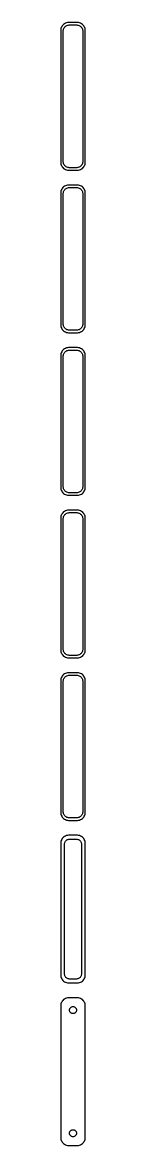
# Model space of a CAD drawing. Header units: metres. Extents: x -8 to 8, y 1440 to 2916.
# Drawn here: x -8 to 8, y 1440 to 2124 of the extents above; entities that cross this region are included whole.
import ezdxf

# ---------------------------------------------------------------- set-up
doc = ezdxf.new("R2010")
doc.units = ezdxf.units.M

msp = doc.modelspace()

# ---------------------------------------------------------------- linework, layer by layer
for p, q in [((-7.14888, 2120.84), (-7.34291, 2120.24)), ((-6.88153, 2121.41), (-7.14888, 2120.84)), ((-6.54507, 2121.94), (-6.88153, 2121.41)), ((-6.14484, 2122.42), (-6.54507, 2121.94)), ((-5.68712, 2122.85), (-6.14484, 2122.42)), ((-5.7191, 2119.97), (-5.50522, 2120.43)), ((-5.17912, 2123.22), (-5.68712, 2122.85)), ((-5.50522, 2120.43), (-5.23605, 2120.85)), ((-5.23605, 2120.85), (-4.91586, 2121.24)), ((-4.62889, 2123.52), (-5.17912, 2123.22)), ((-4.91586, 2121.24), (-4.54968, 2121.58)), ((-4.04507, 2123.76), (-4.62889, 2123.52)), ((-4.54968, 2121.58), (-4.1433, 2121.88)), ((-4.1433, 2121.88), (-3.70311, 2122.12)), ((-3.4369, 2123.91), (-4.04507, 2123.76)), ((-3.70311, 2122.12), (-3.23605, 2122.3)), ((-2.81395, 2123.99), (-3.4369, 2123.91)), ((-3.23605, 2122.3), (-2.74951, 2122.43)), ((2.81395, 2123.99), (-2.81395, 2123.99)), ((-2.74951, 2122.43), (-2.25116, 2122.49)), ((-2.25116, 2122.49), (2.25116, 2122.49)), ((2.25116, 2122.49), (2.74951, 2122.43)), ((2.74951, 2122.43), (3.23605, 2122.3)), ((3.4369, 2123.91), (2.81395, 2123.99)), ((3.23605, 2122.3), (3.70311, 2122.12)), ((4.04507, 2123.76), (3.4369, 2123.91)), ((3.70311, 2122.12), (4.1433, 2121.88)), ((4.62889, 2123.52), (4.04507, 2123.76)), ((4.1433, 2121.88), (4.54968, 2121.58)), ((4.54968, 2121.58), (4.91586, 2121.24)), ((5.17912, 2123.22), (4.62889, 2123.52)), ((4.91586, 2121.24), (5.23605, 2120.85)), ((5.68712, 2122.85), (5.17912, 2123.22)), ((5.23605, 2120.85), (5.50522, 2120.43)), ((5.50522, 2120.43), (5.7191, 2119.97)), ((6.14484, 2122.42), (5.68712, 2122.85)), ((6.54507, 2121.94), (6.14484, 2122.42)), ((6.88153, 2121.41), (6.54507, 2121.94)), ((7.14888, 2120.84), (6.88153, 2121.41)), ((7.34291, 2120.24), (7.14888, 2120.84)), ((-7.46057, 2119.63), (-7.5, 2119)), ((-7.5, 2119), (-7.5, 2039)), ((-7.34291, 2120.24), (-7.46057, 2119.63)), ((-6, 2118.5), (-5.96844, 2119)), ((-6, 2039.5), (-6, 2118.5)), ((-5.96844, 2119), (-5.87433, 2119.49)), ((-5.87433, 2119.49), (-5.7191, 2119.97)), ((5.7191, 2119.97), (5.87433, 2119.49)), ((5.87433, 2119.49), (5.96844, 2119)), ((5.96844, 2119), (6, 2118.5)), ((6, 2118.5), (6, 2039.5)), ((7.46057, 2119.63), (7.34291, 2120.24)), ((7.5, 2119), (7.46057, 2119.63)), ((7.5, 2039), (7.5, 2119)), ((-7.5, 2039), (-7.46057, 2038.37)), ((-7.46057, 2038.37), (-7.34291, 2037.76)), ((-5.96844, 2039), (-6, 2039.5)), ((-5.87433, 2038.51), (-5.96844, 2039)), ((-5.7191, 2038.03), (-5.87433, 2038.51)), ((5.87433, 2038.51), (5.7191, 2038.03)), ((5.96844, 2039), (5.87433, 2038.51)), ((6, 2039.5), (5.96844, 2039)), ((7.34291, 2037.76), (7.46057, 2038.37)), ((7.46057, 2038.37), (7.5, 2039)), ((-7.34291, 2037.76), (-7.14888, 2037.16)), ((-7.14888, 2037.16), (-6.88153, 2036.59)), ((-6.88153, 2036.59), (-6.54507, 2036.06)), ((-6.54507, 2036.06), (-6.14484, 2035.58)), ((-6.14484, 2035.58), (-5.68712, 2035.15)), ((-5.50522, 2037.57), (-5.7191, 2038.03)), ((-5.68712, 2035.15), (-5.17912, 2034.78)), ((-5.23605, 2037.15), (-5.50522, 2037.57)), ((-4.91586, 2036.76), (-5.23605, 2037.15)), ((-5.17912, 2034.78), (-4.62889, 2034.48)), ((-4.54968, 2036.42), (-4.91586, 2036.76)), ((-4.62889, 2034.48), (-4.04507, 2034.24)), ((-4.1433, 2036.12), (-4.54968, 2036.42)), ((-3.70311, 2035.88), (-4.1433, 2036.12)), ((-4.04507, 2034.24), (-3.4369, 2034.09)), ((-3.23605, 2035.7), (-3.70311, 2035.88)), ((-3.4369, 2034.09), (-2.81395, 2034.01)), ((-2.74951, 2035.57), (-3.23605, 2035.7)), ((-2.81395, 2034.01), (2.81395, 2034.01)), ((-2.25116, 2035.51), (-2.74951, 2035.57)), ((2.25116, 2035.51), (-2.25116, 2035.51)), ((2.74951, 2035.57), (2.25116, 2035.51)), ((3.23605, 2035.7), (2.74951, 2035.57)), ((2.81395, 2034.01), (3.4369, 2034.09)), ((3.70311, 2035.88), (3.23605, 2035.7)), ((3.4369, 2034.09), (4.04507, 2034.24)), ((4.1433, 2036.12), (3.70311, 2035.88)), ((4.04507, 2034.24), (4.62889, 2034.48)), ((4.54968, 2036.42), (4.1433, 2036.12)), ((4.91586, 2036.76), (4.54968, 2036.42)), ((4.62889, 2034.48), (5.17912, 2034.78)), ((5.23605, 2037.15), (4.91586, 2036.76)), ((5.17912, 2034.78), (5.68712, 2035.15)), ((5.50522, 2037.57), (5.23605, 2037.15)), ((5.7191, 2038.03), (5.50522, 2037.57)), ((5.68712, 2035.15), (6.14484, 2035.58)), ((6.14484, 2035.58), (6.54507, 2036.06)), ((6.54507, 2036.06), (6.88153, 2036.59)), ((6.88153, 2036.59), (7.14888, 2037.16)), ((7.14888, 2037.16), (7.34291, 2037.76)), ((-4.04507, 2024.76), (-4.62889, 2024.52)), ((-3.4369, 2024.91), (-4.04507, 2024.76)), ((-2.81395, 2024.99), (-3.4369, 2024.91)), ((2.81395, 2024.99), (-2.81395, 2024.99)), ((3.4369, 2024.91), (2.81395, 2024.99)), ((4.04507, 2024.76), (3.4369, 2024.91)), ((4.62889, 2024.52), (4.04507, 2024.76)), ((-7.46057, 2020.63), (-7.5, 2020)), ((-7.5, 2020), (-7.5, 1940)), ((-7.34291, 2021.24), (-7.46057, 2020.63)), ((-7.14888, 2021.84), (-7.34291, 2021.24)), ((-6.88153, 2022.41), (-7.14888, 2021.84)), ((-6.54507, 2022.94), (-6.88153, 2022.41)), ((-6.14484, 2023.42), (-6.54507, 2022.94)), ((-5.68712, 2023.85), (-6.14484, 2023.42)), ((-6, 2019.5), (-5.96844, 2020)), ((-6, 1940.5), (-6, 2019.5)), ((-5.96844, 2020), (-5.87433, 2020.49)), ((-5.87433, 2020.49), (-5.7191, 2020.97)), ((-5.7191, 2020.97), (-5.50522, 2021.43)), ((-5.17912, 2024.22), (-5.68712, 2023.85)), ((-5.50522, 2021.43), (-5.23605, 2021.85)), ((-5.23605, 2021.85), (-4.91586, 2022.24)), ((-4.62889, 2024.52), (-5.17912, 2024.22)), ((-4.91586, 2022.24), (-4.54968, 2022.58)), ((-4.54968, 2022.58), (-4.1433, 2022.88)), ((-4.1433, 2022.88), (-3.70311, 2023.12)), ((-3.70311, 2023.12), (-3.23605, 2023.3)), ((-3.23605, 2023.3), (-2.74951, 2023.43)), ((-2.74951, 2023.43), (-2.25116, 2023.49)), ((-2.25116, 2023.49), (2.25116, 2023.49)), ((2.25116, 2023.49), (2.74951, 2023.43)), ((2.74951, 2023.43), (3.23605, 2023.3)), ((3.23605, 2023.3), (3.70311, 2023.12)), ((3.70311, 2023.12), (4.1433, 2022.88)), ((4.1433, 2022.88), (4.54968, 2022.58)), ((4.54968, 2022.58), (4.91586, 2022.24)), ((5.17912, 2024.22), (4.62889, 2024.52)), ((4.91586, 2022.24), (5.23605, 2021.85)), ((5.68712, 2023.85), (5.17912, 2024.22)), ((5.23605, 2021.85), (5.50522, 2021.43)), ((5.50522, 2021.43), (5.7191, 2020.97)), ((6.14484, 2023.42), (5.68712, 2023.85)), ((5.7191, 2020.97), (5.87433, 2020.49)), ((5.87433, 2020.49), (5.96844, 2020)), ((5.96844, 2020), (6, 2019.5)), ((6, 2019.5), (6, 1940.5)), ((6.54507, 2022.94), (6.14484, 2023.42)), ((6.88153, 2022.41), (6.54507, 2022.94)), ((7.14888, 2021.84), (6.88153, 2022.41)), ((7.34291, 2021.24), (7.14888, 2021.84)), ((7.46057, 2020.63), (7.34291, 2021.24)), ((7.5, 2020), (7.46057, 2020.63)), ((7.5, 1940), (7.5, 2020)), ((-7.5, 1940), (-7.46057, 1939.37)), ((-7.46057, 1939.37), (-7.34291, 1938.76)), ((-7.34291, 1938.76), (-7.14888, 1938.16)), ((-7.14888, 1938.16), (-6.88153, 1937.59)), ((-6.88153, 1937.59), (-6.54507, 1937.06)), ((-6.54507, 1937.06), (-6.14484, 1936.58)), ((-6.14484, 1936.58), (-5.68712, 1936.15)), ((-5.96844, 1940), (-6, 1940.5)), ((-5.87433, 1939.51), (-5.96844, 1940)), ((-5.7191, 1939.03), (-5.87433, 1939.51)), ((-5.50522, 1938.57), (-5.7191, 1939.03)), ((-5.68712, 1936.15), (-5.17912, 1935.78)), ((-5.23605, 1938.15), (-5.50522, 1938.57)), ((-4.91586, 1937.76), (-5.23605, 1938.15)), ((-5.17912, 1935.78), (-4.62889, 1935.48)), ((-4.54968, 1937.42), (-4.91586, 1937.76)), ((-4.1433, 1937.12), (-4.54968, 1937.42)), ((-3.70311, 1936.88), (-4.1433, 1937.12)), ((-3.23605, 1936.7), (-3.70311, 1936.88)), ((-2.74951, 1936.57), (-3.23605, 1936.7)), ((-2.25116, 1936.51), (-2.74951, 1936.57)), ((2.25116, 1936.51), (-2.25116, 1936.51)), ((2.74951, 1936.57), (2.25116, 1936.51)), ((3.23605, 1936.7), (2.74951, 1936.57)), ((3.70311, 1936.88), (3.23605, 1936.7)), ((4.1433, 1937.12), (3.70311, 1936.88)), ((4.54968, 1937.42), (4.1433, 1937.12)), ((4.91586, 1937.76), (4.54968, 1937.42)), ((4.62889, 1935.48), (5.17912, 1935.78)), ((5.23605, 1938.15), (4.91586, 1937.76)), ((5.17912, 1935.78), (5.68712, 1936.15)), ((5.50522, 1938.57), (5.23605, 1938.15)), ((5.7191, 1939.03), (5.50522, 1938.57)), ((5.68712, 1936.15), (6.14484, 1936.58)), ((5.87433, 1939.51), (5.7191, 1939.03)), ((5.96844, 1940), (5.87433, 1939.51)), ((6, 1940.5), (5.96844, 1940)), ((6.14484, 1936.58), (6.54507, 1937.06)), ((6.54507, 1937.06), (6.88153, 1937.59)), ((6.88153, 1937.59), (7.14888, 1938.16)), ((7.14888, 1938.16), (7.34291, 1938.76)), ((7.34291, 1938.76), (7.46057, 1939.37)), ((7.46057, 1939.37), (7.5, 1940)), ((-4.62889, 1935.48), (-4.04507, 1935.24)), ((-4.04507, 1935.24), (-3.4369, 1935.09)), ((-3.4369, 1935.09), (-2.81395, 1935.01)), ((-2.81395, 1935.01), (2.81395, 1935.01)), ((2.81395, 1935.01), (3.4369, 1935.09)), ((3.4369, 1935.09), (4.04507, 1935.24)), ((4.04507, 1935.24), (4.62889, 1935.48)), ((-7.34291, 1922.24), (-7.46057, 1921.63)), ((-7.14888, 1922.84), (-7.34291, 1922.24)), ((-6.88153, 1923.41), (-7.14888, 1922.84)), ((-6.54507, 1923.94), (-6.88153, 1923.41)), ((-6.14484, 1924.42), (-6.54507, 1923.94)), ((-5.68712, 1924.85), (-6.14484, 1924.42)), ((-5.7191, 1921.97), (-5.50522, 1922.43)), ((-5.17912, 1925.22), (-5.68712, 1924.85)), ((-5.50522, 1922.43), (-5.23605, 1922.85)), ((-5.23605, 1922.85), (-4.91586, 1923.24)), ((-4.62889, 1925.52), (-5.17912, 1925.22)), ((-4.91586, 1923.24), (-4.54968, 1923.58)), ((-4.04507, 1925.76), (-4.62889, 1925.52)), ((-4.54968, 1923.58), (-4.1433, 1923.88)), ((-4.1433, 1923.88), (-3.70311, 1924.12)), ((-3.4369, 1925.91), (-4.04507, 1925.76)), ((-3.70311, 1924.12), (-3.23605, 1924.3)), ((-2.81395, 1925.99), (-3.4369, 1925.91)), ((-3.23605, 1924.3), (-2.74951, 1924.43)), ((2.81395, 1925.99), (-2.81395, 1925.99)), ((-2.74951, 1924.43), (-2.25116, 1924.49)), ((-2.25116, 1924.49), (2.25116, 1924.49)), ((2.25116, 1924.49), (2.74951, 1924.43)), ((2.74951, 1924.43), (3.23605, 1924.3)), ((3.4369, 1925.91), (2.81395, 1925.99)), ((3.23605, 1924.3), (3.70311, 1924.12)), ((4.04507, 1925.76), (3.4369, 1925.91)), ((3.70311, 1924.12), (4.1433, 1923.88)), ((4.62889, 1925.52), (4.04507, 1925.76)), ((4.1433, 1923.88), (4.54968, 1923.58)), ((4.54968, 1923.58), (4.91586, 1923.24)), ((5.17912, 1925.22), (4.62889, 1925.52)), ((4.91586, 1923.24), (5.23605, 1922.85)), ((5.68712, 1924.85), (5.17912, 1925.22)), ((5.23605, 1922.85), (5.50522, 1922.43)), ((5.50522, 1922.43), (5.7191, 1921.97)), ((6.14484, 1924.42), (5.68712, 1924.85)), ((6.54507, 1923.94), (6.14484, 1924.42)), ((6.88153, 1923.41), (6.54507, 1923.94)), ((7.14888, 1922.84), (6.88153, 1923.41)), ((7.34291, 1922.24), (7.14888, 1922.84)), ((7.46057, 1921.63), (7.34291, 1922.24)), ((-7.46057, 1921.63), (-7.5, 1921)), ((-7.5, 1921), (-7.5, 1841)), ((-6, 1920.5), (-5.96844, 1921)), ((-6, 1841.5), (-6, 1920.5)), ((-5.96844, 1921), (-5.87433, 1921.49)), ((-5.87433, 1921.49), (-5.7191, 1921.97)), ((5.7191, 1921.97), (5.87433, 1921.49)), ((5.87433, 1921.49), (5.96844, 1921)), ((5.96844, 1921), (6, 1920.5)), ((6, 1920.5), (6, 1841.5)), ((7.5, 1921), (7.46057, 1921.63)), ((7.5, 1841), (7.5, 1921)), ((-7.5, 1841), (-7.46057, 1840.37)), ((-7.46057, 1840.37), (-7.34291, 1839.76)), ((-5.96844, 1841), (-6, 1841.5)), ((-5.87433, 1840.51), (-5.96844, 1841)), ((-5.7191, 1840.03), (-5.87433, 1840.51)), ((-5.50522, 1839.57), (-5.7191, 1840.03)), ((5.7191, 1840.03), (5.50522, 1839.57)), ((5.87433, 1840.51), (5.7191, 1840.03)), ((5.96844, 1841), (5.87433, 1840.51)), ((6, 1841.5), (5.96844, 1841)), ((7.34291, 1839.76), (7.46057, 1840.37)), ((7.46057, 1840.37), (7.5, 1841)), ((-7.34291, 1839.76), (-7.14888, 1839.16)), ((-7.14888, 1839.16), (-6.88153, 1838.59)), ((-6.88153, 1838.59), (-6.54507, 1838.06)), ((-6.54507, 1838.06), (-6.14484, 1837.58)), ((-6.14484, 1837.58), (-5.68712, 1837.15)), ((-5.68712, 1837.15), (-5.17912, 1836.78)), ((-5.23605, 1839.15), (-5.50522, 1839.57)), ((-4.91586, 1838.76), (-5.23605, 1839.15)), ((-5.17912, 1836.78), (-4.62889, 1836.48)), ((-4.54968, 1838.42), (-4.91586, 1838.76)), ((-4.62889, 1836.48), (-4.04507, 1836.24)), ((-4.1433, 1838.12), (-4.54968, 1838.42)), ((-3.70311, 1837.88), (-4.1433, 1838.12)), ((-4.04507, 1836.24), (-3.4369, 1836.09)), ((-3.23605, 1837.7), (-3.70311, 1837.88)), ((-3.4369, 1836.09), (-2.81395, 1836.01)), ((-2.74951, 1837.57), (-3.23605, 1837.7)), ((-2.81395, 1836.01), (2.81395, 1836.01)), ((-2.25116, 1837.51), (-2.74951, 1837.57)), ((2.25116, 1837.51), (-2.25116, 1837.51)), ((2.74951, 1837.57), (2.25116, 1837.51)), ((3.23605, 1837.7), (2.74951, 1837.57)), ((2.81395, 1836.01), (3.4369, 1836.09)), ((3.70311, 1837.88), (3.23605, 1837.7)), ((3.4369, 1836.09), (4.04507, 1836.24)), ((4.1433, 1838.12), (3.70311, 1837.88)), ((4.04507, 1836.24), (4.62889, 1836.48)), ((4.54968, 1838.42), (4.1433, 1838.12)), ((4.91586, 1838.76), (4.54968, 1838.42)), ((4.62889, 1836.48), (5.17912, 1836.78)), ((5.23605, 1839.15), (4.91586, 1838.76)), ((5.17912, 1836.78), (5.68712, 1837.15)), ((5.50522, 1839.57), (5.23605, 1839.15)), ((5.68712, 1837.15), (6.14484, 1837.58)), ((6.14484, 1837.58), (6.54507, 1838.06)), ((6.54507, 1838.06), (6.88153, 1838.59)), ((6.88153, 1838.59), (7.14888, 1839.16)), ((7.14888, 1839.16), (7.34291, 1839.76)), ((-4.62889, 1826.52), (-5.17912, 1826.22)), ((-4.04507, 1826.76), (-4.62889, 1826.52)), ((-3.4369, 1826.91), (-4.04507, 1826.76)), ((-2.81395, 1826.99), (-3.4369, 1826.91)), ((2.81395, 1826.99), (-2.81395, 1826.99)), ((3.4369, 1826.91), (2.81395, 1826.99)), ((4.04507, 1826.76), (3.4369, 1826.91)), ((4.62889, 1826.52), (4.04507, 1826.76)), ((5.17912, 1826.22), (4.62889, 1826.52)), ((-7.46057, 1822.63), (-7.5, 1822)), ((-7.5, 1822), (-7.5, 1742)), ((-7.34291, 1823.24), (-7.46057, 1822.63)), ((-7.14888, 1823.84), (-7.34291, 1823.24)), ((-6.88153, 1824.41), (-7.14888, 1823.84)), ((-6.54507, 1824.94), (-6.88153, 1824.41)), ((-6.14484, 1825.42), (-6.54507, 1824.94)), ((-5.68712, 1825.85), (-6.14484, 1825.42)), ((-6, 1821.5), (-5.96844, 1822)), ((-6, 1742.5), (-6, 1821.5)), ((-5.96844, 1822), (-5.87433, 1822.49)), ((-5.87433, 1822.49), (-5.7191, 1822.97)), ((-5.7191, 1822.97), (-5.50522, 1823.43)), ((-5.17912, 1826.22), (-5.68712, 1825.85)), ((-5.50522, 1823.43), (-5.23605, 1823.85)), ((-5.23605, 1823.85), (-4.91586, 1824.24)), ((-4.91586, 1824.24), (-4.54968, 1824.58)), ((-4.54968, 1824.58), (-4.1433, 1824.88)), ((-4.1433, 1824.88), (-3.70311, 1825.12)), ((-3.70311, 1825.12), (-3.23605, 1825.3)), ((-3.23605, 1825.3), (-2.74951, 1825.43)), ((-2.74951, 1825.43), (-2.25116, 1825.49)), ((-2.25116, 1825.49), (2.25116, 1825.49)), ((2.25116, 1825.49), (2.74951, 1825.43)), ((2.74951, 1825.43), (3.23605, 1825.3)), ((3.23605, 1825.3), (3.70311, 1825.12)), ((3.70311, 1825.12), (4.1433, 1824.88)), ((4.1433, 1824.88), (4.54968, 1824.58)), ((4.54968, 1824.58), (4.91586, 1824.24)), ((4.91586, 1824.24), (5.23605, 1823.85)), ((5.68712, 1825.85), (5.17912, 1826.22)), ((5.23605, 1823.85), (5.50522, 1823.43)), ((5.50522, 1823.43), (5.7191, 1822.97)), ((6.14484, 1825.42), (5.68712, 1825.85)), ((5.7191, 1822.97), (5.87433, 1822.49)), ((5.87433, 1822.49), (5.96844, 1822)), ((5.96844, 1822), (6, 1821.5)), ((6, 1821.5), (6, 1742.5)), ((6.54507, 1824.94), (6.14484, 1825.42)), ((6.88153, 1824.41), (6.54507, 1824.94)), ((7.14888, 1823.84), (6.88153, 1824.41)), ((7.34291, 1823.24), (7.14888, 1823.84)), ((7.46057, 1822.63), (7.34291, 1823.24)), ((7.5, 1822), (7.46057, 1822.63)), ((7.5, 1742), (7.5, 1822)), ((-7.5, 1742), (-7.46057, 1741.37)), ((-7.46057, 1741.37), (-7.34291, 1740.76)), ((-7.34291, 1740.76), (-7.14888, 1740.16)), ((-7.14888, 1740.16), (-6.88153, 1739.59)), ((-6.88153, 1739.59), (-6.54507, 1739.06)), ((-6.54507, 1739.06), (-6.14484, 1738.58)), ((-6.14484, 1738.58), (-5.68712, 1738.15)), ((-5.96844, 1742), (-6, 1742.5)), ((-5.87433, 1741.51), (-5.96844, 1742)), ((-5.7191, 1741.03), (-5.87433, 1741.51)), ((-5.50522, 1740.57), (-5.7191, 1741.03)), ((-5.68712, 1738.15), (-5.17912, 1737.78)), ((-5.23605, 1740.15), (-5.50522, 1740.57)), ((-4.91586, 1739.76), (-5.23605, 1740.15)), ((-5.17912, 1737.78), (-4.62889, 1737.48)), ((-4.54968, 1739.42), (-4.91586, 1739.76)), ((-4.62889, 1737.48), (-4.04507, 1737.24)), ((-4.1433, 1739.12), (-4.54968, 1739.42)), ((-3.70311, 1738.88), (-4.1433, 1739.12)), ((-3.23605, 1738.7), (-3.70311, 1738.88)), ((-2.74951, 1738.57), (-3.23605, 1738.7)), ((-2.25116, 1738.51), (-2.74951, 1738.57)), ((2.25116, 1738.51), (-2.25116, 1738.51)), ((2.74951, 1738.57), (2.25116, 1738.51)), ((3.23605, 1738.7), (2.74951, 1738.57)), ((3.70311, 1738.88), (3.23605, 1738.7)), ((4.1433, 1739.12), (3.70311, 1738.88)), ((4.04507, 1737.24), (4.62889, 1737.48)), ((4.54968, 1739.42), (4.1433, 1739.12)), ((4.91586, 1739.76), (4.54968, 1739.42)), ((4.62889, 1737.48), (5.17912, 1737.78)), ((5.23605, 1740.15), (4.91586, 1739.76)), ((5.17912, 1737.78), (5.68712, 1738.15)), ((5.50522, 1740.57), (5.23605, 1740.15)), ((5.7191, 1741.03), (5.50522, 1740.57)), ((5.68712, 1738.15), (6.14484, 1738.58)), ((5.87433, 1741.51), (5.7191, 1741.03)), ((5.96844, 1742), (5.87433, 1741.51)), ((6, 1742.5), (5.96844, 1742)), ((6.14484, 1738.58), (6.54507, 1739.06)), ((6.54507, 1739.06), (6.88153, 1739.59)), ((6.88153, 1739.59), (7.14888, 1740.16)), ((7.14888, 1740.16), (7.34291, 1740.76)), ((7.34291, 1740.76), (7.46057, 1741.37)), ((7.46057, 1741.37), (7.5, 1742)), ((-4.04507, 1737.24), (-3.4369, 1737.09)), ((-3.4369, 1737.09), (-2.81395, 1737.01)), ((-2.81395, 1737.01), (2.81395, 1737.01)), ((2.81395, 1737.01), (3.4369, 1737.09)), ((3.4369, 1737.09), (4.04507, 1737.24)), ((-7.46057, 1723.63), (-7.5, 1723)), ((-7.34291, 1724.24), (-7.46057, 1723.63)), ((-7.14888, 1724.84), (-7.34291, 1724.24)), ((-6.88153, 1725.41), (-7.14888, 1724.84)), ((-6.54507, 1725.94), (-6.88153, 1725.41)), ((-6.14484, 1726.42), (-6.54507, 1725.94)), ((-5.68712, 1726.85), (-6.14484, 1726.42)), ((-5.87433, 1723.49), (-5.7191, 1723.97)), ((-5.7191, 1723.97), (-5.50522, 1724.43)), ((-5.17912, 1727.22), (-5.68712, 1726.85)), ((-5.50522, 1724.43), (-5.23605, 1724.85)), ((-5.23605, 1724.85), (-4.91586, 1725.24)), ((-4.62889, 1727.52), (-5.17912, 1727.22)), ((-4.91586, 1725.24), (-4.54968, 1725.58)), ((-4.04507, 1727.76), (-4.62889, 1727.52)), ((-4.54968, 1725.58), (-4.1433, 1725.88)), ((-4.1433, 1725.88), (-3.70311, 1726.12)), ((-3.4369, 1727.91), (-4.04507, 1727.76)), ((-3.70311, 1726.12), (-3.23605, 1726.3)), ((-2.81395, 1727.99), (-3.4369, 1727.91)), ((-3.23605, 1726.3), (-2.74951, 1726.43)), ((2.81395, 1727.99), (-2.81395, 1727.99)), ((-2.74951, 1726.43), (-2.25116, 1726.49)), ((-2.25116, 1726.49), (2.25116, 1726.49)), ((2.25116, 1726.49), (2.74951, 1726.43)), ((2.74951, 1726.43), (3.23605, 1726.3)), ((3.4369, 1727.91), (2.81395, 1727.99)), ((3.23605, 1726.3), (3.70311, 1726.12)), ((4.04507, 1727.76), (3.4369, 1727.91)), ((3.70311, 1726.12), (4.1433, 1725.88)), ((4.62889, 1727.52), (4.04507, 1727.76)), ((4.1433, 1725.88), (4.54968, 1725.58)), ((4.54968, 1725.58), (4.91586, 1725.24)), ((5.17912, 1727.22), (4.62889, 1727.52)), ((4.91586, 1725.24), (5.23605, 1724.85)), ((5.68712, 1726.85), (5.17912, 1727.22)), ((5.23605, 1724.85), (5.50522, 1724.43)), ((5.50522, 1724.43), (5.7191, 1723.97)), ((6.14484, 1726.42), (5.68712, 1726.85)), ((5.7191, 1723.97), (5.87433, 1723.49)), ((6.54507, 1725.94), (6.14484, 1726.42)), ((6.88153, 1725.41), (6.54507, 1725.94)), ((7.14888, 1724.84), (6.88153, 1725.41)), ((7.34291, 1724.24), (7.14888, 1724.84)), ((7.46057, 1723.63), (7.34291, 1724.24)), ((7.5, 1723), (7.46057, 1723.63)), ((-7.5, 1723), (-7.5, 1643)), ((-6, 1722.5), (-5.96844, 1723)), ((-6, 1643.5), (-6, 1722.5)), ((-5.96844, 1723), (-5.87433, 1723.49)), ((5.87433, 1723.49), (5.96844, 1723)), ((5.96844, 1723), (6, 1722.5)), ((6, 1722.5), (6, 1643.5)), ((7.5, 1643), (7.5, 1723)), ((-7.5, 1643), (-7.46057, 1642.37)), ((-7.46057, 1642.37), (-7.34291, 1641.76)), ((-7.34291, 1641.76), (-7.14888, 1641.16)), ((-5.96844, 1643), (-6, 1643.5)), ((-5.87433, 1642.51), (-5.96844, 1643)), ((-5.7191, 1642.03), (-5.87433, 1642.51)), ((-5.50522, 1641.57), (-5.7191, 1642.03)), ((-5.23605, 1641.15), (-5.50522, 1641.57)), ((5.50522, 1641.57), (5.23605, 1641.15)), ((5.7191, 1642.03), (5.50522, 1641.57)), ((5.87433, 1642.51), (5.7191, 1642.03)), ((5.96844, 1643), (5.87433, 1642.51)), ((6, 1643.5), (5.96844, 1643)), ((7.14888, 1641.16), (7.34291, 1641.76)), ((7.34291, 1641.76), (7.46057, 1642.37)), ((7.46057, 1642.37), (7.5, 1643)), ((-7.14888, 1641.16), (-6.88153, 1640.59)), ((-6.88153, 1640.59), (-6.54507, 1640.06)), ((-6.54507, 1640.06), (-6.14484, 1639.58)), ((-6.14484, 1639.58), (-5.68712, 1639.15)), ((-5.68712, 1639.15), (-5.17912, 1638.78)), ((-4.91586, 1640.76), (-5.23605, 1641.15)), ((-5.17912, 1638.78), (-4.62889, 1638.48)), ((-4.54968, 1640.42), (-4.91586, 1640.76)), ((-4.62889, 1638.48), (-4.04507, 1638.24)), ((-4.1433, 1640.12), (-4.54968, 1640.42)), ((-3.70311, 1639.88), (-4.1433, 1640.12)), ((-4.04507, 1638.24), (-3.4369, 1638.09)), ((-3.23605, 1639.7), (-3.70311, 1639.88)), ((-3.4369, 1638.09), (-2.81395, 1638.01)), ((-2.74951, 1639.57), (-3.23605, 1639.7)), ((-2.81395, 1638.01), (2.81395, 1638.01)), ((-2.25116, 1639.51), (-2.74951, 1639.57)), ((2.25116, 1639.51), (-2.25116, 1639.51)), ((2.74951, 1639.57), (2.25116, 1639.51)), ((3.23605, 1639.7), (2.74951, 1639.57)), ((2.81395, 1638.01), (3.4369, 1638.09)), ((3.70311, 1639.88), (3.23605, 1639.7)), ((3.4369, 1638.09), (4.04507, 1638.24)), ((4.1433, 1640.12), (3.70311, 1639.88)), ((4.04507, 1638.24), (4.62889, 1638.48)), ((4.54968, 1640.42), (4.1433, 1640.12)), ((4.91586, 1640.76), (4.54968, 1640.42)), ((4.62889, 1638.48), (5.17912, 1638.78)), ((5.23605, 1641.15), (4.91586, 1640.76)), ((5.17912, 1638.78), (5.68712, 1639.15)), ((5.68712, 1639.15), (6.14484, 1639.58)), ((6.14484, 1639.58), (6.54507, 1640.06)), ((6.54507, 1640.06), (6.88153, 1640.59)), ((6.88153, 1640.59), (7.14888, 1641.16)), ((-5.17912, 1628.22), (-5.68712, 1627.85)), ((-4.62889, 1628.52), (-5.17912, 1628.22)), ((-4.04507, 1628.76), (-4.62889, 1628.52)), ((-3.4369, 1628.91), (-4.04507, 1628.76)), ((-2.81395, 1628.99), (-3.4369, 1628.91)), ((2.81395, 1628.99), (-2.81395, 1628.99)), ((3.4369, 1628.91), (2.81395, 1628.99)), ((4.04507, 1628.76), (3.4369, 1628.91)), ((4.62889, 1628.52), (4.04507, 1628.76)), ((5.17912, 1628.22), (4.62889, 1628.52)), ((5.68712, 1627.85), (5.17912, 1628.22)), ((-7.46057, 1624.63), (-7.5, 1624)), ((-7.5, 1624), (-7.5, 1544)), ((-7.34291, 1625.24), (-7.46057, 1624.63)), ((-7.14888, 1625.84), (-7.34291, 1625.24)), ((-6.88153, 1626.41), (-7.14888, 1625.84)), ((-6.54507, 1626.94), (-6.88153, 1626.41)), ((-6.14484, 1627.42), (-6.54507, 1626.94)), ((-5.68712, 1627.85), (-6.14484, 1627.42)), ((-5.11292, 1623.5), (-5.08836, 1623.89)), ((-5.11292, 1544.5), (-5.11292, 1623.5)), ((-5.08836, 1623.89), (-5.01512, 1624.27)), ((-5.01512, 1624.27), (-4.89432, 1624.65)), ((-4.89432, 1624.65), (-4.72786, 1625)), ((-4.72786, 1625), (-4.5184, 1625.33)), ((-4.5184, 1625.33), (-4.26921, 1625.63)), ((-4.26921, 1625.63), (-3.98424, 1625.9)), ((-3.98424, 1625.9), (-3.66798, 1626.13)), ((-3.66798, 1626.13), (-3.32541, 1626.32)), ((-3.32541, 1626.32), (-2.96194, 1626.46)), ((-2.96194, 1626.46), (-2.5833, 1626.56)), ((-2.5833, 1626.56), (-2.19545, 1626.61)), ((-2.19545, 1626.61), (2.19545, 1626.61)), ((2.19545, 1626.61), (2.5833, 1626.56)), ((2.5833, 1626.56), (2.96194, 1626.46)), ((2.96194, 1626.46), (3.32541, 1626.32)), ((3.32541, 1626.32), (3.66798, 1626.13)), ((3.66798, 1626.13), (3.98424, 1625.9)), ((3.98424, 1625.9), (4.26921, 1625.63)), ((4.26921, 1625.63), (4.5184, 1625.33)), ((4.5184, 1625.33), (4.72786, 1625)), ((4.72786, 1625), (4.89432, 1624.65)), ((4.89432, 1624.65), (5.01512, 1624.27)), ((5.01512, 1624.27), (5.08836, 1623.89)), ((5.08836, 1623.89), (5.11292, 1623.5)), ((5.11292, 1623.5), (5.11292, 1544.5)), ((6.14484, 1627.42), (5.68712, 1627.85)), ((6.54507, 1626.94), (6.14484, 1627.42)), ((6.88153, 1626.41), (6.54507, 1626.94)), ((7.14888, 1625.84), (6.88153, 1626.41)), ((7.34291, 1625.24), (7.14888, 1625.84)), ((7.46057, 1624.63), (7.34291, 1625.24)), ((7.5, 1624), (7.46057, 1624.63)), ((7.5, 1544), (7.5, 1624)), ((-7.5, 1544), (-7.46057, 1543.37)), ((-7.46057, 1543.37), (-7.34291, 1542.76)), ((-7.34291, 1542.76), (-7.14888, 1542.16)), ((-7.14888, 1542.16), (-6.88153, 1541.59)), ((-6.88153, 1541.59), (-6.54507, 1541.06)), ((-6.54507, 1541.06), (-6.14484, 1540.58)), ((-6.14484, 1540.58), (-5.68712, 1540.15)), ((-5.68712, 1540.15), (-5.17912, 1539.78)), ((-5.17912, 1539.78), (-4.62889, 1539.48)), ((-5.08836, 1544.11), (-5.11292, 1544.5)), ((-5.01512, 1543.73), (-5.08836, 1544.11)), ((-4.89432, 1543.35), (-5.01512, 1543.73)), ((-4.72786, 1543), (-4.89432, 1543.35)), ((-4.5184, 1542.67), (-4.72786, 1543)), ((-4.62889, 1539.48), (-4.04507, 1539.24)), ((-4.26921, 1542.37), (-4.5184, 1542.67)), ((-3.98424, 1542.1), (-4.26921, 1542.37)), ((-4.04507, 1539.24), (-3.4369, 1539.09)), ((-3.66798, 1541.87), (-3.98424, 1542.1)), ((-3.32541, 1541.68), (-3.66798, 1541.87)), ((-3.4369, 1539.09), (-2.81395, 1539.01)), ((-2.96194, 1541.54), (-3.32541, 1541.68)), ((-2.5833, 1541.44), (-2.96194, 1541.54)), ((-2.81395, 1539.01), (2.81395, 1539.01)), ((-2.19545, 1541.39), (-2.5833, 1541.44)), ((2.19545, 1541.39), (-2.19545, 1541.39)), ((2.5833, 1541.44), (2.19545, 1541.39)), ((2.96194, 1541.54), (2.5833, 1541.44)), ((2.81395, 1539.01), (3.4369, 1539.09)), ((3.32541, 1541.68), (2.96194, 1541.54)), ((3.66798, 1541.87), (3.32541, 1541.68)), ((3.4369, 1539.09), (4.04507, 1539.24)), ((3.98424, 1542.1), (3.66798, 1541.87)), ((4.26921, 1542.37), (3.98424, 1542.1)), ((4.04507, 1539.24), (4.62889, 1539.48)), ((4.5184, 1542.67), (4.26921, 1542.37)), ((4.72786, 1543), (4.5184, 1542.67)), ((4.62889, 1539.48), (5.17912, 1539.78)), ((4.89432, 1543.35), (4.72786, 1543)), ((5.01512, 1543.73), (4.89432, 1543.35)), ((5.08836, 1544.11), (5.01512, 1543.73)), ((5.11292, 1544.5), (5.08836, 1544.11)), ((5.17912, 1539.78), (5.68712, 1540.15)), ((5.68712, 1540.15), (6.14484, 1540.58)), ((6.14484, 1540.58), (6.54507, 1541.06)), ((6.54507, 1541.06), (6.88153, 1541.59)), ((6.88153, 1541.59), (7.14888, 1542.16)), ((7.14888, 1542.16), (7.34291, 1542.76)), ((7.34291, 1542.76), (7.46057, 1543.37)), ((7.46057, 1543.37), (7.5, 1544)), ((-7.46057, 1525.63), (-7.5, 1525)), ((-7.34291, 1526.24), (-7.46057, 1525.63)), ((-7.14888, 1526.84), (-7.34291, 1526.24)), ((-6.88153, 1527.41), (-7.14888, 1526.84)), ((-6.54507, 1527.94), (-6.88153, 1527.41)), ((-6.14484, 1528.42), (-6.54507, 1527.94)), ((-5.68712, 1528.85), (-6.14484, 1528.42)), ((-5.17912, 1529.22), (-5.68712, 1528.85)), ((-4.62889, 1529.52), (-5.17912, 1529.22)), ((-4.04507, 1529.76), (-4.62889, 1529.52)), ((-3.4369, 1529.91), (-4.04507, 1529.76)), ((-2.81395, 1529.99), (-3.4369, 1529.91)), ((2.81395, 1529.99), (-2.81395, 1529.99)), ((3.4369, 1529.91), (2.81395, 1529.99)), ((4.04507, 1529.76), (3.4369, 1529.91)), ((4.62889, 1529.52), (4.04507, 1529.76)), ((5.17912, 1529.22), (4.62889, 1529.52)), ((5.68712, 1528.85), (5.17912, 1529.22)), ((6.14484, 1528.42), (5.68712, 1528.85)), ((6.54507, 1527.94), (6.14484, 1528.42)), ((6.88153, 1527.41), (6.54507, 1527.94)), ((7.14888, 1526.84), (6.88153, 1527.41)), ((7.34291, 1526.24), (7.14888, 1526.84)), ((7.46057, 1525.63), (7.34291, 1526.24)), ((7.5, 1525), (7.46057, 1525.63)), ((-7.5, 1525), (-7.5, 1445)), ((-2.13528, 1522.5), (-2.11845, 1522.77)), ((-2.11845, 1522.23), (-2.13528, 1522.5)), ((-2.11845, 1522.77), (-2.06821, 1523.03)), ((-2.06821, 1521.97), (-2.11845, 1522.23)), ((-2.06821, 1523.03), (-1.98534, 1523.29)), ((-1.98534, 1521.71), (-2.06821, 1521.97)), ((-1.98534, 1523.29), (-1.87117, 1523.53)), ((-1.87117, 1521.47), (-1.98534, 1521.71)), ((-1.87117, 1523.53), (-1.72748, 1523.76)), ((-1.72748, 1521.24), (-1.87117, 1521.47)), ((-1.72748, 1523.76), (-1.55655, 1523.96)), ((-1.55655, 1521.04), (-1.72748, 1521.24)), ((-1.55655, 1523.96), (-1.36108, 1524.15)), ((-1.36108, 1520.85), (-1.55655, 1521.04)), ((-1.36108, 1524.15), (-1.14413, 1524.3)), ((-1.14413, 1520.7), (-1.36108, 1520.85)), ((-1.14413, 1524.3), (-0.90915, 1524.43)), ((-0.90915, 1520.57), (-1.14413, 1520.7)), ((-0.90915, 1524.43), (-0.65984, 1524.53)), ((-0.65984, 1520.47), (-0.90915, 1520.57)), ((-0.65984, 1524.53), (-0.4001, 1524.6)), ((-0.4001, 1520.4), (-0.65984, 1520.47)), ((-0.4001, 1524.6), (-0.13406, 1524.63)), ((-0.13406, 1520.37), (-0.4001, 1520.4)), ((-0.13406, 1524.63), (0.13406, 1524.63)), ((0.13406, 1520.37), (-0.13406, 1520.37)), ((0.13406, 1524.63), (0.4001, 1524.6)), ((0.4001, 1520.4), (0.13406, 1520.37)), ((0.4001, 1524.6), (0.65984, 1524.53)), ((0.65984, 1520.47), (0.4001, 1520.4)), ((0.65984, 1524.53), (0.90915, 1524.43)), ((0.90915, 1520.57), (0.65984, 1520.47)), ((0.90915, 1524.43), (1.14413, 1524.3)), ((1.14413, 1520.7), (0.90915, 1520.57)), ((1.14413, 1524.3), (1.36108, 1524.15)), ((1.36108, 1520.85), (1.14413, 1520.7)), ((1.36108, 1524.15), (1.55655, 1523.96)), ((1.55655, 1521.04), (1.36108, 1520.85)), ((1.55655, 1523.96), (1.72748, 1523.76)), ((1.72748, 1521.24), (1.55655, 1521.04)), ((1.72748, 1523.76), (1.87117, 1523.53)), ((1.87117, 1521.47), (1.72748, 1521.24)), ((1.87117, 1523.53), (1.98534, 1523.29)), ((1.98534, 1521.71), (1.87117, 1521.47)), ((1.98534, 1523.29), (2.06821, 1523.03)), ((2.06821, 1521.97), (1.98534, 1521.71)), ((2.06821, 1523.03), (2.11845, 1522.77)), ((2.11845, 1522.23), (2.06821, 1521.97)), ((2.11845, 1522.77), (2.13528, 1522.5)), ((2.13528, 1522.5), (2.11845, 1522.23)), ((7.5, 1445), (7.5, 1525)), ((-7.5, 1445), (-7.46057, 1444.37)), ((-7.46057, 1444.37), (-7.34291, 1443.76)), ((-7.34291, 1443.76), (-7.14888, 1443.16)), ((-2.13528, 1447.5), (-2.11845, 1447.77)), ((-2.11845, 1447.23), (-2.13528, 1447.5)), ((-2.11845, 1447.77), (-2.06821, 1448.03)), ((-2.06821, 1446.97), (-2.11845, 1447.23)), ((-2.06821, 1448.03), (-1.98534, 1448.29)), ((-1.98534, 1446.71), (-2.06821, 1446.97)), ((-1.98534, 1448.29), (-1.87117, 1448.53)), ((-1.87117, 1446.47), (-1.98534, 1446.71)), ((-1.87117, 1448.53), (-1.72748, 1448.76)), ((-1.72748, 1446.24), (-1.87117, 1446.47)), ((-1.72748, 1448.76), (-1.55655, 1448.96)), ((-1.55655, 1446.04), (-1.72748, 1446.24)), ((-1.55655, 1448.96), (-1.36108, 1449.15)), ((-1.36108, 1445.85), (-1.55655, 1446.04)), ((-1.36108, 1449.15), (-1.14413, 1449.3)), ((-1.14413, 1445.7), (-1.36108, 1445.85)), ((-1.14413, 1449.3), (-0.90915, 1449.43)), ((-0.90915, 1445.57), (-1.14413, 1445.7)), ((-0.90915, 1449.43), (-0.65984, 1449.53)), ((-0.65984, 1445.47), (-0.90915, 1445.57)), ((-0.65984, 1449.53), (-0.4001, 1449.6)), ((-0.4001, 1445.4), (-0.65984, 1445.47)), ((-0.4001, 1449.6), (-0.13406, 1449.63)), ((-0.13406, 1445.37), (-0.4001, 1445.4)), ((-0.13406, 1449.63), (0.13406, 1449.63)), ((0.13406, 1445.37), (-0.13406, 1445.37)), ((0.13406, 1449.63), (0.4001, 1449.6)), ((0.4001, 1445.4), (0.13406, 1445.37)), ((0.4001, 1449.6), (0.65984, 1449.53)), ((0.65984, 1445.47), (0.4001, 1445.4)), ((0.65984, 1449.53), (0.90915, 1449.43)), ((0.90915, 1445.57), (0.65984, 1445.47)), ((0.90915, 1449.43), (1.14413, 1449.3)), ((1.14413, 1445.7), (0.90915, 1445.57)), ((1.14413, 1449.3), (1.36108, 1449.15)), ((1.36108, 1445.85), (1.14413, 1445.7)), ((1.36108, 1449.15), (1.55655, 1448.96)), ((1.55655, 1446.04), (1.36108, 1445.85)), ((1.55655, 1448.96), (1.72748, 1448.76)), ((1.72748, 1446.24), (1.55655, 1446.04)), ((1.72748, 1448.76), (1.87117, 1448.53)), ((1.87117, 1446.47), (1.72748, 1446.24)), ((1.87117, 1448.53), (1.98534, 1448.29)), ((1.98534, 1446.71), (1.87117, 1446.47)), ((1.98534, 1448.29), (2.06821, 1448.03)), ((2.06821, 1446.97), (1.98534, 1446.71)), ((2.06821, 1448.03), (2.11845, 1447.77)), ((2.11845, 1447.23), (2.06821, 1446.97)), ((2.11845, 1447.77), (2.13528, 1447.5)), ((2.13528, 1447.5), (2.11845, 1447.23)), ((7.14888, 1443.16), (7.34291, 1443.76)), ((7.34291, 1443.76), (7.46057, 1444.37)), ((7.46057, 1444.37), (7.5, 1445)), ((-7.14888, 1443.16), (-6.88153, 1442.59)), ((-6.88153, 1442.59), (-6.54507, 1442.06)), ((-6.54507, 1442.06), (-6.14484, 1441.58)), ((-6.14484, 1441.58), (-5.68712, 1441.15)), ((-5.68712, 1441.15), (-5.17912, 1440.78)), ((-5.17912, 1440.78), (-4.62889, 1440.48)), ((-4.62889, 1440.48), (-4.04507, 1440.24)), ((-4.04507, 1440.24), (-3.4369, 1440.09)), ((-3.4369, 1440.09), (-2.81395, 1440.01)), ((-2.81395, 1440.01), (2.81395, 1440.01)), ((2.81395, 1440.01), (3.4369, 1440.09)), ((3.4369, 1440.09), (4.04507, 1440.24)), ((4.04507, 1440.24), (4.62889, 1440.48)), ((4.62889, 1440.48), (5.17912, 1440.78)), ((5.17912, 1440.78), (5.68712, 1441.15)), ((5.68712, 1441.15), (6.14484, 1441.58)), ((6.14484, 1441.58), (6.54507, 1442.06)), ((6.54507, 1442.06), (6.88153, 1442.59)), ((6.88153, 1442.59), (7.14888, 1443.16))]:
    msp.add_line(p, q)

doc.saveas('drawing.dxf')
